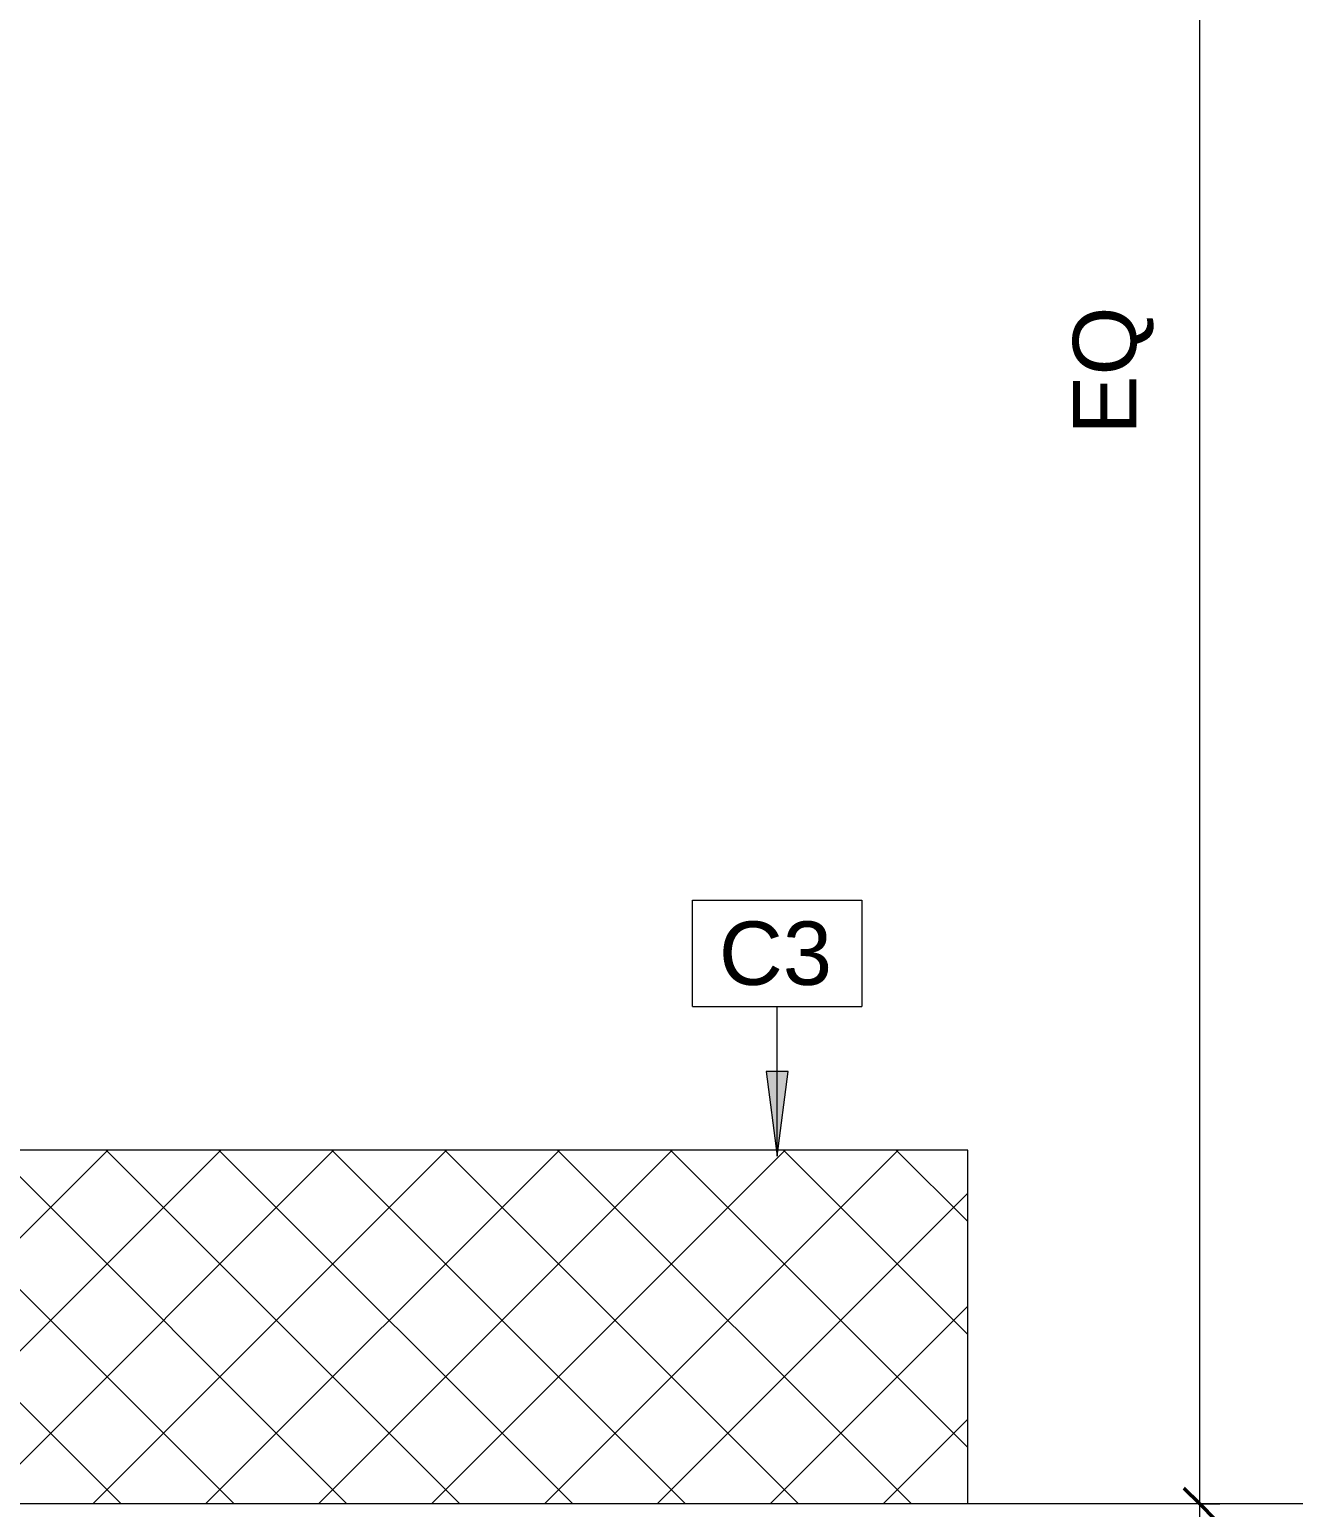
# Model space of a CAD drawing. Header units: inches. Extents: x -1176 to 1507, y -2587 to 978.
# Drawn here: x -990.7 to -901, y -492.1 to -387.3 of the extents above; entities that cross this region are included whole.
import ezdxf

# ---------------------------------------------------------------- set-up
doc = ezdxf.new("R2010")
doc.units = ezdxf.units.IN
doc.header["$MEASUREMENT"] = 0
for name, color, linetype, lineweight in [('A-ANNO-DIMS', 211, 'Continuous', 9), ('A-ANNO-DIMS-48', 211, 'Continuous', 9), ('A-ANNO-KEYN', 231, 'Continuous', 9), ('I-WALL', 2, 'Continuous', 18), ('Q-CASE', 31, 'Continuous', 9)]:
    doc.layers.add(name, color=color, linetype=linetype, lineweight=lineweight)
doc.styles.add('Arial', font='arial.ttf', dxfattribs={"height": 4.5})
doc.styles.add('Swis721 Lt BT', font='swissl.ttf', dxfattribs={"height": 4.5})
doc.dimstyles.new('OTJ_-_3_32__Linear__1_2__Tolerance_1', dxfattribs={"dimscale": 12, "dimtxt": 4.748918, "dimasz": 0.1875, "dimexe": 0.375, "dimexo": 0.25, "dimgap": 0.25, "dimtad": 1, "dimdec": 1, "dimrnd": 0.5, "dimzin": 3, "dimdsep": 46, "dimlunit": 4, "dimtxsty": 'Swis721 Lt BT', "dimblk1": 'OBLIQUE', "dimblk2": 'OBLIQUE', "dimsah": 1, "dimcen": 0.09, "dimdle": 0.375, "dimazin": 0, "dimtfac": 1, "dimtdec": 4, "dimtix": 1, "dimtmove": 0, "dimatfit": 3, "dimfxl": 1, "dimtvp": 1, "dimfrac": 2, "dimtolj": 1, "dimtzin": 0, "dimarcsym": 2})

# ---------------------------------------------------------------- blocks, each defined once
blk = doc.blocks.new('Desk33 - Desk-6998171-2nd Floor Construction')
at = {"layer": 'Q-CASE'}
h = blk.add_hatch(dxfattribs=at)
h.set_pattern_fill('FP_20', color=256, style=0, pattern_type=2)
h.set_pattern_definition([(45, (3269.612, 1023.578), (-4.006467, 4.006467), []), (135, (3269.612, 1023.578), (-4.006467, -4.006467), [])])
h.paths.add_polyline_path([(2252.55, 531.71), (2345.46, 531.71), (2345.46, 556.82), (2252.55, 556.82)], flags=0)
for p, q in [((2345.46, 556.82), (2252.55, 556.82)), ((2345.46, 531.71), (2345.46, 556.82))]:
    blk.add_line(p, q, dxfattribs=at)
blk = doc.blocks.new('DIMBLOCK54-2nd Floor Construction')
at = {"layer": 'A-ANNO-DIMS-48'}
for p, q in [((-907.68, -496.36), (-907.68, -327.11)), ((-906.27, -331.61), (-912.18, -331.61)), ((-907.68, -331.61), (-906.27, -331.61)), ((-906.27, -491.86), (-912.18, -491.86)), ((-907.68, -491.86), (-906.27, -491.86))]:
    blk.add_line(p, q, dxfattribs=at)
at = {"layer": 'A-ANNO-DIMS-48', "lineweight": 50}
for p, q in [((-907.68, -331.61), (-908.81, -330.48)), ((-907.68, -331.61), (-906.56, -332.73)), ((-907.68, -491.86), (-908.81, -490.74)), ((-907.68, -491.86), (-906.56, -492.99))]:
    blk.add_line(p, q, dxfattribs=at)
at = {"layer": 'A-ANNO-DIMS-48', "color": 0, "insert": (-916.69, -415.99), "char_height": 4.5, "width": 10.2215, "attachment_point": 1, "rotation": 90, "line_spacing_factor": 1.005062, "style": 'Swis721 Lt BT'}
blk.add_mtext('EQ', dxfattribs=at)
blk = doc.blocks.new('_Oblique')
at = {"color": 0, "linetype": 'ByBlock', "lineweight": -2}
blk.add_line((-0.5, -0.5), (0.5, 0.5), dxfattribs=at)
blk = doc.blocks.new('Keynote Tag - Keynote Number - Boxed-135510-2nd Floor Construction')
at = {"layer": 'A-ANNO-KEYN'}
for p, q in [((-0.125, -0.0792), (-0.125, 0.0781)), ((-0.125, 0.0781), (0.125, 0.0781)), ((0.125, 0.0781), (0.125, -0.0792)), ((-0.125, -0.0792), (0.125, -0.0792))]:
    blk.add_line(p, q, dxfattribs=at)

msp = doc.modelspace()

# ---------------------------------------------------------------- hatches: boundary and pattern name
at = {"layer": 'A-ANNO-KEYN'}
msp.add_hatch(color=256, dxfattribs=at).paths.add_polyline_path([(-937.68, -467.19), (-936.89, -461.19), (-938.47, -461.19)], flags=0)

# ---------------------------------------------------------------- linework, layer by layer
for p, q in [((-937.68, -459.4), (-937.68, -456.57)), ((-937.68, -467.19), (-937.68, -459.4)), ((-936.89, -461.19), (-938.47, -461.19)), ((-938.47, -461.19), (-937.68, -467.19)), ((-937.68, -467.19), (-936.89, -461.19))]:
    msp.add_line(p, q, dxfattribs=at)
at = {"layer": 'I-WALL'}
msp.add_line((-817.17, -491.86), (-1017.06, -491.86), dxfattribs=at)

# ---------------------------------------------------------------- block references
at = {"layer": 'A-ANNO-KEYN', "xscale": 47.99999999999997, "yscale": 47.99999999999997, "zscale": 47.99999999999997}
msp.add_blockref('Keynote Tag - Keynote Number - Boxed-135510-2nd Floor Construction', (-937.68, -452.77), dxfattribs=at)
at = {"layer": 'Q-CASE'}
msp.add_blockref('Desk33 - Desk-6998171-2nd Floor Construction', (-3269.61, -1023.58), dxfattribs=at)

# ---------------------------------------------------------------- texts
at = {"layer": 'A-ANNO-KEYN', "insert": (-941.82, -450.54), "char_height": 4.5, "width": 9.8475, "attachment_point": 1, "style": 'Arial'}
msp.add_mtext('C3', dxfattribs=at)

# ---------------------------------------------------------------- dimensions: what is measured, and where the dimension line sits
at = {"layer": 'A-ANNO-DIMS'}
dim = msp.add_linear_dim(base=(-907.68, -331.61), p1=(-909.27, -491.86), p2=(-909.27, -331.61), angle=90, text='EQ', dimstyle='OTJ_-_3_32__Linear__1_2__Tolerance_1', override={"dimpost": '<>', "dimfxl": 160.257214}, dxfattribs=at)
dim.commit()
dim.dimension.update_dxf_attribs({"geometry": 'DIMBLOCK54-2nd Floor Construction', "text_midpoint": (-913.16, -411.74)})

doc.saveas('drawing.dxf')
